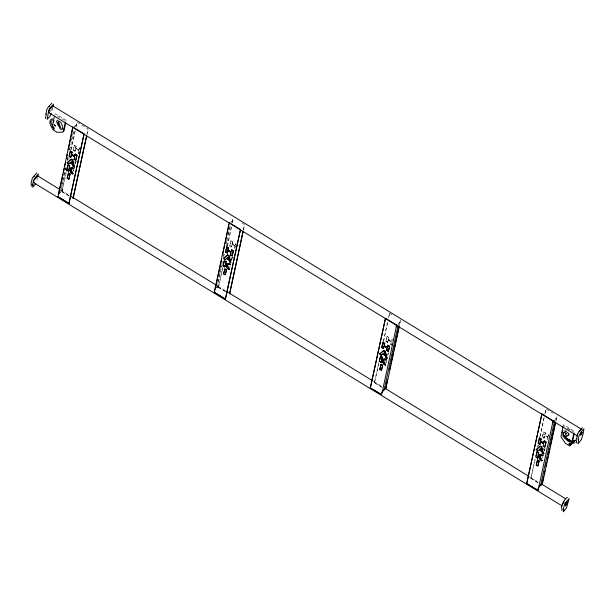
<?xml version="1.0" encoding="UTF-8"?>
<svg xmlns="http://www.w3.org/2000/svg" width="615" height="615" viewBox="0 0 615 615"><rect width="100%" height="100%" fill="white"/><g stroke="black" fill="none" stroke-linecap="round" stroke-linejoin="round"><path stroke-width="0.46" stroke-dasharray="3.08 2.31" d="M400.711 319.877L399.658 324.912M37.776 177.351L36.131 182.025M52.867 107.563L51.406 112.222M61.077 188.275L61.684 185.469M61.892 184.531L62.499 181.725M62.699 180.787L65.528 167.695M67.15 160.208L67.958 156.464M69.372 149.922L70.179 146.178M71.394 140.566L73.416 131.21M60.754 191.25L65.813 167.864M67.427 160.377L68.234 156.641M69.656 150.091L74.507 127.636M69.126 196.077L61.823 191.603L66.112 171.754M68.742 159.593L69.149 157.724M70.763 150.245L75.015 130.595M75.822 126.851L76.86 122.054L88.068 128.912L86.861 134.477M62.1 191.78L66.389 171.931M71.248 149.476L75.291 130.764M76.099 127.028L76.429 124.046L74.43 126.529L76.706 124.222M79.819 154.304L78.105 153.258C81.634 150.883 74.215 145.724 75.291 150.959L74.969 151.336L73.254 150.291L74.353 145.217L76.368 145.978C74.015 148.161 80.388 152.082 79.443 147.861L81.118 148.892M73.254 150.291L74.692 144.956M74.969 151.336L75.799 148.622M76.368 145.978L76.068 146.262C74.108 147.992 77.959 151.059 79.028 149.776M73.262 171.516L73.623 169.848M73.539 171.139L73.892 169.502M75.13 163.552L75.814 161.438L77.528 162.483M75.338 163.628L76.06 161.122M78.105 153.258L78.605 150.806L75.522 148.922M78.782 150.129L79.443 147.861M87.076 134.216L88.076 129.573M216.695 287.682L218.971 285.368L216.695 287.682L217.702 283.008M217.902 282.07L219.324 275.52M219.524 274.59L222.353 261.49M223.368 256.816L223.975 254.01M226.397 242.779L227.004 239.973M228.219 234.361L230.241 225.005M216.972 287.858L222.638 261.659M223.852 256.048L224.252 254.179M226.074 245.762L230.525 225.175M225.544 291.741L218.24 287.274L222.53 267.425M227.189 245.908L231.432 226.266M232.239 222.522L233.139 218.387M218.525 287.443L222.814 267.594M227.465 246.085L231.717 226.435M232.524 222.692L232.847 219.716L230.848 222.2M235.276 246.108L232.255 244.255L231.386 247.007L229.679 245.962L230.771 240.888L232.785 241.649L232.385 243.632L235.322 245.446M229.679 245.962L231.109 240.626M231.386 247.007L232.216 244.293M232.785 241.649L232.078 243.947L235.199 245.8M229.779 267.625L230.133 265.988M231.763 259.292L232.478 256.786L231.555 259.215M231.555 261.044L231.678 259.453M234.699 248.129L235.022 246.477L231.901 244.624M235.337 245.147L235.86 243.532L235.445 245.439M234.784 248.506L235.291 246.177M243.286 230.141L244.486 224.583L240.488 222.13M243.494 229.879L244.501 225.244M382.253 387.588L374.45 382.814L378.855 362.412M383.468 341.079L387.481 322.537M388.48 317.901L389.695 312.997L388.496 318.562M374.45 382.814L378.871 363.073M383.483 341.748L387.688 322.275M391.501 341.717L388.465 339.795L387.596 342.547L385.882 341.502L386.981 336.428L388.995 337.189C386.643 339.372 393.016 343.293 392.07 339.073C392.954 343.631 386.381 340.003 388.695 337.474L388.995 337.189M385.882 341.502L387.319 336.167M387.596 342.547L388.426 339.834M385.897 362.719L386.251 361.051M385.989 363.165L386.343 361.528M387.757 354.755L388.442 352.641M387.965 354.832L388.534 353.041M392.447 345.507L390.733 344.462L391.232 342.017L388.15 340.133M390.733 344.462L391.332 342.493M399.373 324.743L399.981 321.937L398.266 324.589M537.894 482.775L530.868 478.478L535.081 459.005M537.687 446.951L538.087 445.099M539.893 436.75L544.706 414.495M544.905 413.564L545.905 408.929L553.108 413.341M530.868 478.478L535.288 458.744M537.894 446.69L538.294 444.837M540.101 436.489L544.313 417.016M545.113 413.303L546.12 408.668M544.021 438.218C542.868 433.152 549.879 437.634 547.15 440.132C550.679 437.765 543.268 432.599 544.344 437.834L544.021 438.218L542.307 437.165L543.737 431.83L545.413 432.86L545.013 434.836L548.08 436.65L547.704 437.011L544.706 435.159L545.413 432.86M542.307 437.165L543.737 431.83M542.584 458.014L542.937 456.384M543.283 448.865L544.298 450.526L544.859 448.312L546.574 449.357M544.39 450.503L545.105 447.997M547.827 437.004L548.488 434.736L550.171 435.766M548.219 436.012L548.488 434.736M555.799 420.414L556.683 417.777L555.184 419.638M555.875 421.521L557.113 415.786M51.452 109.539L52.521 107.587M231.609 259.984L231.809 259.499M387.819 355.524L387.888 354.993M544.175 451.079L544.306 450.657M231.671 259.315L232.016 258.938L230.494 256.57M50 111.561L51.099 110.193M54.773 114.49L55.412 113.706L66.274 120.348L65.636 121.14L55.55 114.967M58.771 193.879L60.27 192.018M60.77 191.396L62.553 189.704L59.055 194.048M231.132 222.369L233.131 219.886M397.982 324.42L399.981 321.937M554.907 419.468L556.406 417.608M61.823 191.603L69.341 195.808M218.24 287.274L225.759 291.479M563.778 430.408L567.099 430.023M568.014 428.832L570.228 429.831M389.487 313.266L391.886 314.734M74.353 145.217L76.068 146.262M230.771 240.888L232.485 241.933M386.981 336.428L388.695 337.474M543.406 432.091L545.113 433.145M73.616 149.929L75.291 150.959M230.033 245.6L231.709 246.623M386.243 341.141L387.919 342.163M390.994 344.046L392.67 345.069M542.661 436.804L544.344 437.834M232.232 257.101L233.946 258.154M544.029 452.971L545.151 453.655M60.662 189.966L68.849 194.97M217.864 286.113L226.051 291.118M373.428 381.262L382.438 386.766M529.815 476.902L538.002 481.914M374.658 382.553L381.684 386.843M531.083 478.216L538.102 482.514M544.552 450.165L543.56 448.543M75.507 163.29L74.515 161.66M563.84 424.796L563.202 425.588L574.064 432.23L574.702 431.438L563.84 424.796"/><path stroke-width="0.92" d="M57.825 196.577L69.034 203.427L84.071 133.878L72.862 127.021L58.102 196.746M72.862 127.021L72.931 127.459M214.243 292.24L225.451 299.098L240.488 229.549L229.28 222.692L214.243 292.24L225.451 299.098M229.28 222.692L229.349 223.13M31.288 184.485L31.357 186.184M561.941 509.043L562.018 510.742M70.71 162.329L72.747 163.567L72.155 161.376M227.143 257.954L229.118 259.253M383.337 353.533L385.321 354.793L384.982 353.302M539.77 449.165L541.677 450.441M562.325 506.03L33.402 182.54L33.756 180.895L35.178 178.281L36.823 176.236L37.738 175.944L59.847 189.466M577.816 434.382L577.454 436.027L48.539 112.537L50.307 108.278L51.96 106.226L52.875 105.941L581.798 429.431L580.883 429.724L579.23 431.768M37.961 176.505L38.253 173.884L33.587 180.087L32.487 185.169L33.125 184.615L32.726 187.291L35.755 183.516M53.051 106.726L53.59 104.219L50.261 107.748L48.67 110.339L47.263 119.318L50.038 116.281L51.176 113.152M54.397 116.25L52.252 127.19M53.513 122.477L53.889 120.725M57.964 122.731L58.556 121.017M65.444 122.016L63.068 132.156L57.141 132.333L52.713 129.642L52.713 128.781L54.074 129.242L54.412 128.673L53.828 127.843L52.682 127.597M65.697 122.992L63.983 130.934L63.13 131.533M63.007 174.091L58.271 194.501M63.407 172.215L64.214 168.479M64.621 166.603L65.428 162.867M66.443 158.186L67.25 154.442M68.265 149.768L72.432 129.012M73.877 156.095L71.601 154.719L70.81 157.455L69.126 156.425L70.433 151.013L72.147 152.059L71.732 154.081L74.73 155.933M69.126 156.425L70.433 151.013M68.895 169.494L68.342 171.27L66.658 170.247L67.965 164.835L69.68 165.881L69.264 168.187L72.601 167.664L74.008 168.572L70.318 169.21L72.716 173.945L73.047 173.684L70.61 168.879M66.658 170.247L67.965 164.835M70.81 157.455C69.626 152.505 76.691 156.856 73.885 159.339L75.899 160.1L76.99 155.026L75.284 153.981L74.961 154.357C75.776 158.855 69.172 154.104 72.147 152.059M68.342 171.27L68.895 169.102L70.833 172.8L72.716 173.945M69.68 165.881L69.011 168.556L72.278 168.049L73.662 168.933M67.166 178.335L68.503 173.023L70.064 173.976L68.988 178.98L67.166 178.335L68.503 173.023M68.696 179.273L70.064 173.976M74.353 158.263L74.6 156.541M74.861 155.926L75.284 153.981M75.56 160.361L76.99 155.026M68.819 203.696L84.071 133.878M86.661 135.4L73.031 198.461L86.677 136.069M214.527 292.417L214.696 290.165M215.173 289.404L217.403 279.11M217.81 277.242L220.439 265.08M220.839 263.212L221.646 259.469M222.661 254.794L223.468 251.051M223.875 249.175L224.683 245.439M225.09 243.563L228.849 224.683M225.551 252.096L226.85 246.684L228.565 247.73C226.166 249.959 232.67 253.957 231.701 249.652L233.416 250.697L232.316 255.771L230.302 255.002C232.97 252.581 226.12 248.137 227.227 253.126L225.551 252.096L226.85 246.684M225.474 264.427L224.759 266.941L223.084 265.911L224.39 260.506L226.097 261.552L225.69 263.85L229.018 263.335L230.433 264.235L226.758 264.834L229.134 269.616L229.464 269.355L227.035 264.55M224.39 260.506L223.084 265.911M228.565 247.73C225.467 249.821 232.232 254.51 231.378 250.028L231.701 249.652M227.227 253.126L227.981 250.428M224.759 266.941L225.313 264.765L227.25 268.463L229.134 269.616M226.097 261.552L225.428 264.227L228.695 263.72L230.079 264.604M223.591 274.006L224.929 268.694L226.489 269.647L225.405 274.651L223.591 274.006L224.744 269.524M225.121 274.943L226.489 269.647M230.302 255.002L230.948 253.134M231.978 256.032L233.416 250.697M225.244 299.359L240.488 229.549M229.649 293.201L243.086 231.071M229.664 293.87L243.094 231.74M370.238 388.042L385.49 318.232L396.698 325.089L381.661 394.638L370.238 388.042L372.014 388.734M370.653 386.85L385.49 318.232M381.761 347.636L383.06 342.224L384.775 343.27C382.376 345.499 388.872 349.497 387.911 345.192L389.618 346.237L388.526 351.311L386.512 350.542C389.318 348.067 382.253 343.716 383.437 348.667L381.761 347.636L383.06 342.224M381.684 359.967L380.969 362.481L379.286 361.451L380.593 356.047L382.307 357.092L381.892 359.391L385.228 358.876L386.643 359.775L382.945 360.413L385.344 365.156L385.674 364.895L383.237 360.09M380.593 356.047L379.286 361.451M384.775 343.27C381.677 345.361 388.442 350.05 387.588 345.569L387.911 345.192M383.437 348.667L384.229 345.93L386.504 347.298M380.969 362.481L381.777 359.952M382.307 357.092L381.638 359.767L384.905 359.26L386.289 360.144M379.793 369.546L381.131 364.234L382.691 365.187L381.615 370.192L379.793 369.546L381.131 364.234M381.323 370.484L382.691 365.187M386.512 350.542L387.158 348.674M388.188 351.572L389.618 346.237M384.106 390.079L398.059 325.527M385.528 388.803L387.442 379.939M389.664 369.646L390.479 365.902M390.879 364.034L393.508 351.872M393.915 350.004L398.974 326.611M385.805 388.972L399.45 325.85M526.663 483.713L541.907 413.903L553.116 420.752L538.079 490.301L526.663 483.713L541.907 413.903M540.608 441.639L539.855 444.33L538.179 443.307L539.486 437.895L541.192 438.941L540.785 440.955L543.906 442.808M538.571 442.124L539.486 437.895M537.948 456.368L537.387 458.152L535.711 457.122L537.018 451.71L538.732 452.763L538.317 455.062L541.646 454.546L543.06 455.446L539.386 456.046L541.761 460.827L542.092 460.566L539.67 455.684L543.06 455.446M536.103 455.938L537.018 451.71M539.855 444.33C538.679 439.387 545.736 443.73 542.93 446.213L544.944 446.982L546.043 441.908L544.329 440.855L544.006 441.239C544.775 445.544 538.125 441.093 541.192 438.941M537.387 458.152L537.948 455.976L539.878 459.674L541.761 460.827M538.732 452.763L538.056 455.431L541.323 454.923L542.707 455.807M536.219 465.217L537.556 459.897L539.117 460.858L538.033 465.855L536.219 465.217L537.556 459.897M537.748 466.147L539.117 460.858M544.052 442.154L544.329 440.855M544.613 447.243L546.043 441.908M537.802 490.132L538.102 488.748M540.524 485.742L554.484 421.198M541.8 485.166L543.66 476.54M544.067 474.672L544.875 470.929M545.889 466.255L546.697 462.511M547.096 460.635L547.911 456.899M548.311 455.023L549.725 448.473M550.133 446.605L555.391 422.282M542.23 484.643L555.676 422.451M563.009 426.464L560.965 436.804L565.446 443.346L569.859 446.06L570.19 445.406L568.975 444.291L568.929 443.484L571.412 444.514L573.88 433.106M562.118 432.737L562.502 430.969M574.133 434.075L572.042 443.723L571.304 443.746M570.42 441.239L570.535 440.74L569.183 439.91M35.201 178.865L36.431 177.335M562.679 504.392L564.093 501.779M67.081 162.837L71.24 159.17L72.608 160.008L74.53 166.926L73.208 166.58L72.608 164.551L70.079 162.998L68.888 163.944L67.081 162.837L71.24 159.17M223.499 258.508L227.658 254.841L229.026 255.679L230.948 262.597L229.626 262.251C229.856 260.314 226.72 257.255 225.313 259.615L223.499 258.508L227.658 254.841M385.551 355.447L382.968 353.871L381.515 355.155L379.709 354.048L383.868 350.381L385.236 351.219L387.158 358.138L385.836 357.792L385.236 355.754L382.645 354.209M536.126 449.719L540.285 446.052L541.654 446.882L543.575 453.801L542.253 453.463L541.707 451.479L539.124 449.88L537.941 450.818L536.126 449.719L540.285 446.052M538.179 443.307L538.386 442.969L540.101 444.015M33.833 176.936L34.232 176.321M379.709 354.048L383.868 350.381M569.113 434.313L565.739 436.558M68.888 163.944L70.271 162.66M381.515 355.155L381.754 354.832L379.909 353.702M537.941 450.818L538.171 450.503L536.941 449.75M74.184 167.18L72.608 160.008M230.61 262.851L229.026 255.679M386.812 358.391L385.236 351.219M543.237 454.062L541.654 446.882M564.585 435.751L566.6 433.452M575.286 440.501L573.511 442.177M397.267 325.835L395.983 326.903M383.829 389.902L381.83 392.385L385.82 387.419M553.907 420.714L552.408 422.574L554.184 420.883M540.247 485.573L541.246 484.328M561.902 508.259C559.519 509.151 565.047 497.143 567.43 497.458M62.891 128.481L62.03 128.804M49.269 106.779L49.661 106.403M51.007 107.84L51.399 107.464M73.885 159.339L75.899 160.1M30.935 184.085L32.341 178.012L36.777 172.9M384.575 352.457L383.16 353.994M73.208 166.58L73.154 164.966M385.836 357.792L387.158 358.138M542.253 453.463L543.575 453.801M565.416 431.584C563.179 431.853 562.494 435.389 564.524 436.366M52.383 118.703C47.724 120.263 50.438 125.329 52.16 128.128M52.559 119.779L50.745 121.878L53.159 127.759M573.611 443.338L574.841 442.754M572.058 441.255L575.494 440.033M572.357 442.293L574.656 441.378M396.698 325.089L396.206 325.174M553.116 420.752L552.624 420.845M48.539 112.537L49.454 112.245M45.964 118.118L45.518 118.257L46.302 114.052L45.848 114.29L46.932 109.278L48.523 106.687L51.852 103.159M33.402 182.54L34.317 182.255M576.624 442.677L576.178 442.815L576.955 438.61L576.509 438.849L577.593 433.829L579.176 431.238L582.513 427.709M57.702 120.079L56.465 121.309L58.471 125.975M570.489 445.275L570.582 444.307M570.028 441.132L568.36 441.462L564.247 437.511M384.283 352.825L384.952 355.093M540.708 448.496L541.438 450.78L539.386 449.534M227.066 264.473L230.433 264.235M226.697 258.323C230.525 263.274 228.488 254.126 226.958 258.454M72.324 163.882L71.724 161.614L70.533 162.791M59.04 121.163L61.062 122.608L62.3 125.837M70.202 151.451L71.886 152.482M74.961 154.357L76.637 155.387M226.628 247.122L228.303 248.153M231.378 250.028L233.054 251.058M382.838 342.663L384.513 343.693M387.588 345.569L389.264 346.599M539.255 438.334L540.931 439.356M544.006 441.239L545.682 442.262M228.111 250.42L231.025 252.204M540.739 441.632L543.652 443.415M69.334 156.087L70.479 156.787M225.759 251.758L227.465 252.803M230.602 254.725L232.316 255.771M382.538 347.644L383.675 348.344M386.812 350.266L388.526 351.311M70.963 159.577L72.301 160.4M227.381 255.248L228.726 256.071M383.591 350.788L384.929 351.611M540.008 446.459L541.354 447.274M70.341 162.66L72.924 164.236M67.281 162.491L69.126 163.621M73.531 166.311L74.53 166.926M223.699 258.162L224.929 258.915M67.735 165.274L69.41 166.296M224.16 260.937L225.836 261.967M380.362 356.477L382.046 357.507M536.787 452.148L538.463 453.178M66.874 169.909L68.58 170.955M73.047 173.684L71.125 172.508L70.01 170.309M223.86 265.926L225.005 266.626M228.188 268.571L229.464 269.355M380.07 361.466L381.208 362.166M383.752 363.719L385.674 364.895M536.488 457.137L537.633 457.837M540.816 459.782L542.092 460.566M385.344 365.156L383.46 364.003L381.523 360.305M68.227 173.43L69.756 174.368M224.652 269.101L226.182 270.039M380.854 364.641L382.384 365.579M537.279 460.304L538.809 461.242M67.419 178.027L68.988 178.98M380.055 369.231L381.615 370.192M542.245 483.09L538.248 488.056M70.487 195.977L216.226 285.114M226.874 291.625L372.613 380.754M384.898 388.273L529 476.402M542.099 484.412L565.838 498.942M58.886 197.223L65.129 201.043M66.689 201.997L69.034 203.427M373.574 389.687L381.661 394.638M526.87 483.452L530.776 485.835M532.336 486.788L533.897 487.749M535.457 488.702L538.079 490.301M566.507 438.095L572.873 441.993M572.419 442.992L564.877 438.011M539.524 449.611L541.069 448.12L541.6 449.688M565.785 437.557L567.776 439.533M229.341 259.907L229.764 261.306M60.7 127.928L58.594 121.947M538.686 456.453L539.801 458.652M381.9 360.052L383.383 362.988M225.69 264.512L226.804 266.71M58.002 123.154L59.693 128.097L60.693 129.265L62.253 129.273L62.607 126.644M385.597 355.501L385.966 356.846M228.78 257.762L229.172 259.192M565.508 433.467L565.639 434.697M563.832 509.235L563.378 511.841L566.415 508.075L569.175 498.519L564.739 503.631L563.179 509.843L563.832 509.235M578.7 439.671L577.916 443.876L581.383 439.571L583.166 433.79L583.935 428.778C581.16 430.823 577.277 437.734 578.7 439.671M54.235 124.837L54.128 125.337L55.481 126.16L55.581 125.66L54.235 124.837M563.14 433.406L562.787 436.02L564.578 437.411L568.283 435.374L568.813 433.552L566.154 431.661L563.14 433.406M565.862 503.424C563.978 511.795 569.552 496.874 565.862 503.424M581.667 432.399L581.206 433.075A3.506 0.746 -58.5 0 0 580.729 435.297L581.575 434.244A3.506 0.746 -58.5 0 0 582.059 432.022L581.667 432.399M570.628 443.292L569.659 443.515L569.628 442.9L570.628 443.292M53.836 127.613L52.952 126.998L53.836 127.613"/></g></svg>
